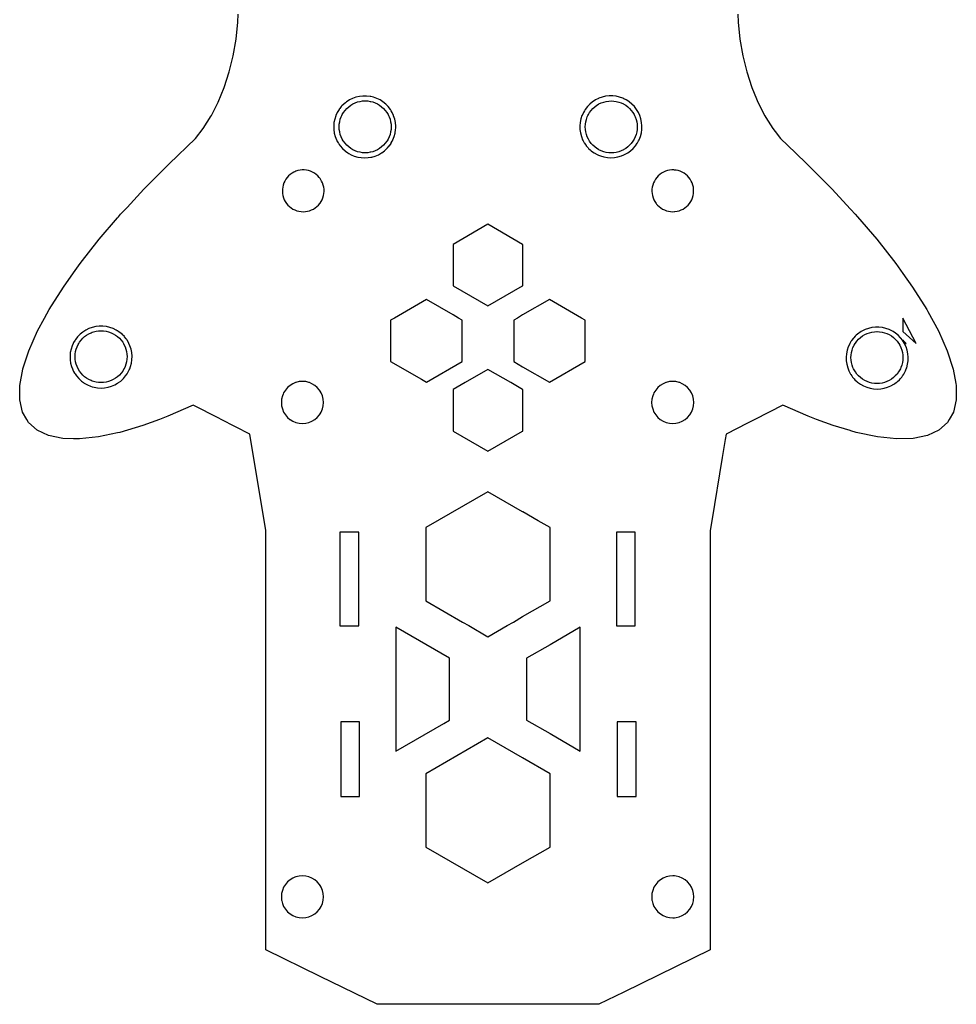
# Model space of a CAD drawing. Extents: x 0.04 to 3.02, y 0.04 to 6.31.
# Drawn here: x 0.039 to 3.022, y 0.04 to 3.174 of the extents above; entities that cross this region are included whole.
import ezdxf

# ---------------------------------------------------------------- set-up
doc = ezdxf.new("R2010")
doc.units = 0
doc.layers.get('0').update_dxf_attribs({"linetype": 'CONTINUOUS'})

msp = doc.modelspace()

# ---------------------------------------------------------------- linework, layer by layer
at = {"color": 1, "const_width": 0.000149}
for points in [[(2.32628, 3.19194), (2.32715, 3.1659), (2.33263, 3.11193), (2.34179, 3.05908), (2.35439, 3.00776), (2.37044, 2.9585), (2.38542, 2.92219), (2.38971, 2.91174), (2.41211, 2.86794), (2.41521, 2.86296), (2.43728, 2.82758), (2.4445, 2.81808), (2.46164, 2.79546), (2.50939, 2.75028), (2.50956, 2.75017), (2.54601, 2.71565), (2.62592, 2.63504), (2.68397, 2.57226), (2.68636, 2.56972), (2.70014, 2.55474), (2.70688, 2.54693), (2.76812, 2.47542), (2.82915, 2.39789), (2.85167, 2.36626), (2.8826, 2.32292), (2.928, 2.25114), (2.93093, 2.24571), (2.9649, 2.18332), (2.99289, 2.12011), (3.01183, 2.06207), (3.02029, 2.0159), (3.02143, 2.00982), (3.02165, 1.96382), (3.01243, 1.92458), (2.9994, 1.90186), (2.99393, 1.89236), (2.96631, 1.86757), (2.92979, 1.85042), (2.88482, 1.8411), (2.83171, 1.83963), (2.771, 1.84603), (2.70335, 1.86035), (2.68636, 1.8654), (2.68397, 1.8661), (2.62935, 1.88232), (2.57667, 1.90186), (2.54975, 1.91183), (2.46881, 1.947), (2.38037, 1.90186), (2.35678, 1.88981), (2.28885, 1.85519), (2.28592, 1.83746), (2.27642, 1.78043), (2.24294, 1.57937), (2.23779, 1.54844), (2.23779, 0.213379), (1.96338, 0.07921), (1.88346, 0.040148), (1.17757, 0.040148), (0.995822, 0.129015), (0.823242, 0.213379), (0.823242, 1.54844), (0.77219, 1.85519), (0.680664, 1.90186), (0.673286, 1.9056), (0.592231, 1.947), (0.511285, 1.91183), (0.484429, 1.90186), (0.431694, 1.88232), (0.357693, 1.86035), (0.350803, 1.85889), (0.290039, 1.84603), (0.229329, 1.83963), (0.215821, 1.84), (0.210938, 1.84011), (0.176215, 1.8411), (0.131239, 1.85042), (0.094727, 1.86757), (0.067112, 1.89236), (0.061632, 1.90186), (0.048557, 1.92458), (0.039388, 1.96382), (0.039551, 2.00982), (0.049208, 2.06207), (0.049534, 2.06315), (0.068088, 2.12011), (0.096137, 2.18332), (0.11849, 2.22439), (0.13303, 2.25114), (0.17844, 2.32292), (0.210938, 2.36849), (0.215821, 2.37537), (0.231879, 2.39789), (0.292914, 2.47542), (0.350803, 2.54297), (0.354167, 2.54693), (0.36084, 2.55474), (0.381185, 2.57671), (0.435113, 2.63504), (0.514974, 2.71565), (0.599393, 2.79546), (0.623807, 2.82758), (0.648981, 2.86794), (0.64974, 2.86942), (0.671332, 2.91174), (0.690647, 2.9585), (0.706651, 3.00776), (0.719293, 3.05908), (0.728407, 3.11193), (0.733942, 3.1659), (0.73481, 3.19194)], [(2.85818, 2.14378), (2.86171, 2.14378), (2.85167, 2.15403)]]:
    msp.add_lwpolyline(points, dxfattribs=at)
at = {"color": 254}
msp.add_lwpolyline([(2.32628, 3.19194), (2.32715, 3.1659), (2.33263, 3.11193), (2.34179, 3.05908), (2.35439, 3.00776), (2.37044, 2.9585), (2.38542, 2.92219), (2.38971, 2.91174), (2.41211, 2.86794), (2.41521, 2.86296), (2.43728, 2.82758), (2.4445, 2.81808), (2.46164, 2.79546), (2.50939, 2.75028), (2.50956, 2.75017), (2.54601, 2.71565), (2.62592, 2.63504), (2.68397, 2.57226), (2.68636, 2.56972), (2.70014, 2.55474), (2.70688, 2.54693), (2.76812, 2.47542), (2.82915, 2.39789), (2.85167, 2.36626), (2.8826, 2.32292), (2.928, 2.25114), (2.93093, 2.24571), (2.9649, 2.18332), (2.99289, 2.12011), (3.01183, 2.06207), (3.02029, 2.0159), (3.02143, 2.00982), (3.02165, 1.96382), (3.01243, 1.92458), (2.9994, 1.90186), (2.99393, 1.89236), (2.96631, 1.86757), (2.92979, 1.85042), (2.88482, 1.8411), (2.83171, 1.83963), (2.771, 1.84603), (2.70335, 1.86035), (2.68636, 1.8654), (2.68397, 1.8661), (2.62935, 1.88232), (2.57667, 1.90186), (2.54975, 1.91183), (2.46881, 1.947), (2.38037, 1.90186), (2.35678, 1.88981), (2.28885, 1.85519), (2.28592, 1.83746), (2.27642, 1.78043), (2.24294, 1.57937), (2.23779, 1.54844), (2.23779, 0.213379), (1.96338, 0.07921), (1.88346, 0.040148), (1.17757, 0.040148), (0.995822, 0.129015), (0.823242, 0.213379), (0.823242, 1.54844), (0.77219, 1.85519), (0.680664, 1.90186), (0.673286, 1.9056), (0.592231, 1.947), (0.511285, 1.91183), (0.484429, 1.90186), (0.431694, 1.88232), (0.357693, 1.86035), (0.350803, 1.85889), (0.290039, 1.84603), (0.229329, 1.83963), (0.215821, 1.84), (0.210938, 1.84011), (0.176215, 1.8411), (0.131239, 1.85042), (0.094727, 1.86757), (0.067112, 1.89236), (0.061632, 1.90186), (0.048557, 1.92458), (0.039388, 1.96382), (0.039551, 2.00982), (0.049208, 2.06207), (0.049534, 2.06315), (0.068088, 2.12011), (0.096137, 2.18332), (0.11849, 2.22439), (0.13303, 2.25114), (0.17844, 2.32292), (0.210938, 2.36849), (0.215821, 2.37537), (0.231879, 2.39789), (0.292914, 2.47542), (0.350803, 2.54297), (0.354167, 2.54693), (0.36084, 2.55474), (0.381185, 2.57671), (0.435113, 2.63504), (0.514974, 2.71565), (0.599393, 2.79546), (0.623807, 2.82758), (0.648981, 2.86794), (0.64974, 2.86942), (0.671332, 2.91174), (0.690647, 2.9585), (0.706651, 3.00776), (0.719293, 3.05908), (0.728407, 3.11193), (0.733942, 3.1659), (0.73481, 3.19194)], dxfattribs=at)
at = {"color": 1, "const_width": 0.000149}
for points in [[(1.05637, 2.88835), (1.05414, 2.8846), (1.05056, 2.87875), (1.04628, 2.86942), (1.04584, 2.86849), (1.04237, 2.85775), (1.04015, 2.84674), (1.03917, 2.83556), (1.0395, 2.82433), (1.04112, 2.81315), (1.044, 2.80231), (1.04807, 2.79183), (1.04932, 2.78944), (1.0497, 2.78879), (1.05333, 2.78185), (1.05414, 2.78071), (1.05669, 2.77696), (1.05968, 2.77257), (1.06711, 2.76406), (1.07541, 2.75646), (1.07644, 2.75569), (1.08393, 2.75028), (1.08453, 2.74983), (1.08697, 2.74849), (1.09435, 2.74436), (1.10476, 2.73996), (1.11561, 2.73676), (1.12674, 2.73486), (1.13797, 2.73421), (1.14925, 2.73486), (1.15706, 2.73622), (1.16037, 2.73676), (1.17122, 2.73996), (1.18164, 2.74436), (1.19141, 2.74983), (1.192, 2.75028), (1.20057, 2.75646), (1.20888, 2.76406), (1.21029, 2.76568), (1.21625, 2.77257), (1.21636, 2.77274), (1.22168, 2.78043), (1.22206, 2.78103), (1.22266, 2.78185), (1.22537, 2.78706), (1.22629, 2.78879), (1.22792, 2.79183), (1.23199, 2.80231), (1.23486, 2.81315), (1.23649, 2.82433), (1.23665, 2.8291), (1.23682, 2.83556), (1.23584, 2.84674), (1.23356, 2.85775), (1.23014, 2.86849), (1.22971, 2.86942), (1.22542, 2.87875), (1.22206, 2.88433), (1.21962, 2.88835), (1.21273, 2.89725), (1.20486, 2.90533), (1.19613, 2.91243), (1.19184, 2.91521), (1.19113, 2.91564), (1.18663, 2.91851), (1.17643, 2.9235), (1.16585, 2.92725), (1.15706, 2.92931), (1.15484, 2.92979), (1.14361, 2.9311), (1.13232, 2.9311), (1.12115, 2.92979), (1.11013, 2.92725), (1.0995, 2.9235), (1.08936, 2.91851), (1.08485, 2.91564), (1.0804, 2.91276), (1.07986, 2.91243), (1.07655, 2.90972), (1.07644, 2.90967), (1.07275, 2.90662), (1.07113, 2.90533), (1.06559, 2.89968), (1.06326, 2.89725), (1.05903, 2.89176), (1.05669, 2.88878), (1.05637, 2.88835)], [(1.16336, 2.91211), (1.17101, 2.90935), (1.17833, 2.90588), (1.18533, 2.90169), (1.19179, 2.89692), (1.19781, 2.89144), (1.20329, 2.88547), (1.20812, 2.8789), (1.21229, 2.87196), (1.21349, 2.86942), (1.21577, 2.86464), (1.21848, 2.85699), (1.22049, 2.84912), (1.22168, 2.8411), (1.22206, 2.83296), (1.22168, 2.82488), (1.22049, 2.81685), (1.21848, 2.80897), (1.21577, 2.80138), (1.21229, 2.794), (1.20915, 2.78879), (1.20812, 2.78706), (1.20329, 2.78054), (1.19781, 2.77453), (1.19179, 2.7691), (1.18533, 2.76421), (1.17833, 2.76004), (1.17101, 2.75663), (1.16336, 2.75385), (1.15706, 2.75228), (1.15549, 2.7519), (1.14746, 2.75071), (1.13938, 2.75028), (1.13124, 2.75071), (1.12321, 2.7519), (1.11534, 2.75385), (1.10769, 2.75663), (1.10037, 2.76004), (1.09343, 2.76421), (1.08691, 2.7691), (1.08089, 2.77453), (1.07547, 2.78054), (1.07064, 2.78706), (1.06961, 2.78879), (1.06646, 2.794), (1.06299, 2.80138), (1.06022, 2.80897), (1.05827, 2.81685), (1.05707, 2.82488), (1.05669, 2.83296), (1.05707, 2.8411), (1.05827, 2.84912), (1.06022, 2.85699), (1.06299, 2.86464), (1.06527, 2.86942), (1.06646, 2.87196), (1.07064, 2.8789), (1.07547, 2.88547), (1.08089, 2.89144), (1.08691, 2.89692), (1.09343, 2.90169), (1.10037, 2.90588), (1.10769, 2.90935), (1.11534, 2.91211), (1.12321, 2.91407), (1.13124, 2.91525), (1.13938, 2.91564), (1.14746, 2.91525), (1.15549, 2.91407), (1.15706, 2.91368), (1.16336, 2.91211)], [(1.9655, 2.74457), (1.97532, 2.75011), (1.97538, 2.75017), (1.97558, 2.75028), (1.98443, 2.75672), (1.99274, 2.76432), (2.00017, 2.77279), (2.00564, 2.78076), (2.00651, 2.78213), (2.0101, 2.78879), (2.01183, 2.79204), (2.0159, 2.80251), (2.01878, 2.81342), (2.02035, 2.82454), (2.02051, 2.8291), (2.02072, 2.83583), (2.01975, 2.847), (2.01747, 2.85801), (2.014, 2.86871), (2.01367, 2.86942), (2.00928, 2.87896), (2.00564, 2.88504), (2.00347, 2.88861), (1.99658, 2.89751), (1.98872, 2.90554), (1.97999, 2.91271), (1.97558, 2.91547), (1.97049, 2.91878), (1.96338, 2.92225), (1.96035, 2.92372), (1.94971, 2.92751), (1.93875, 2.93007), (1.92751, 2.93138), (1.91624, 2.93138), (1.905, 2.93007), (1.89399, 2.92751), (1.8834, 2.92372), (1.88276, 2.92339), (1.87326, 2.91878), (1.86817, 2.91547), (1.86376, 2.91271), (1.85504, 2.90554), (1.84717, 2.89751), (1.84028, 2.88861), (1.83772, 2.88439), (1.83447, 2.87896), (1.83008, 2.86942), (1.82975, 2.86871), (1.82628, 2.85801), (1.824, 2.847), (1.82303, 2.83583), (1.82324, 2.8291), (1.8234, 2.82454), (1.82497, 2.81342), (1.82785, 2.80251), (1.83192, 2.79204), (1.83365, 2.78879), (1.83718, 2.78213), (1.83772, 2.78136), (1.84028, 2.77761), (1.84315, 2.77344), (1.84358, 2.77279), (1.84928, 2.76628), (1.85097, 2.76432), (1.85613, 2.7596), (1.85926, 2.75672), (1.86376, 2.75347), (1.86817, 2.75028), (1.86837, 2.75017), (1.86843, 2.75011), (1.87825, 2.74457), (1.88276, 2.74268), (1.88867, 2.74018), (1.89947, 2.73703), (1.9106, 2.73508), (1.92188, 2.73449), (1.93317, 2.73508), (1.94422, 2.73703), (1.95508, 2.74018), (1.96338, 2.74371), (1.9655, 2.74457)], [(1.92296, 2.75017), (1.91971, 2.75028), (1.91482, 2.75054), (1.90679, 2.75174), (1.89893, 2.75369), (1.89128, 2.75646), (1.88396, 2.75988), (1.88276, 2.76064), (1.87701, 2.76406), (1.8705, 2.76887), (1.86447, 2.77436), (1.85906, 2.78039), (1.85422, 2.78689), (1.85004, 2.79383), (1.84657, 2.80117), (1.84381, 2.80881), (1.84185, 2.81668), (1.84065, 2.82471), (1.84028, 2.83279), (1.84065, 2.84093), (1.84185, 2.84896), (1.84381, 2.85678), (1.84657, 2.86442), (1.8489, 2.86942), (1.85004, 2.87181), (1.85422, 2.87875), (1.85906, 2.88525), (1.86447, 2.89128), (1.8705, 2.89671), (1.87701, 2.90153), (1.88276, 2.905), (1.88396, 2.90571), (1.89128, 2.90918), (1.89893, 2.91189), (1.90679, 2.9139), (1.91482, 2.9151), (1.92296, 2.91547), (1.93104, 2.9151), (1.93907, 2.9139), (1.947, 2.91189), (1.95458, 2.90918), (1.96192, 2.90571), (1.96338, 2.90483), (1.96892, 2.90153), (1.97538, 2.89671), (1.98139, 2.89128), (1.98687, 2.88525), (1.99169, 2.87875), (1.99588, 2.87181), (1.99696, 2.86942), (1.99935, 2.86442), (2.00206, 2.85678), (2.00407, 2.84896), (2.00526, 2.84093), (2.00564, 2.83279), (2.00526, 2.82471), (2.00407, 2.81668), (2.00206, 2.80881), (1.99935, 2.80117), (1.99588, 2.79383), (1.99169, 2.78689), (1.98687, 2.78039), (1.98139, 2.77436), (1.97538, 2.76887), (1.96892, 2.76406), (1.96338, 2.76079), (1.96192, 2.75988), (1.95458, 2.75646), (1.947, 2.75369), (1.93907, 2.75174), (1.93104, 2.75054), (1.92622, 2.75028), (1.92296, 2.75017)], [(1.00841, 2.63433), (1.00754, 2.64111), (1.00597, 2.64779), (1.00369, 2.65424), (1.00081, 2.66043), (0.997288, 2.66635), (0.995822, 2.66824), (0.993164, 2.67176), (0.988499, 2.67681), (0.983399, 2.68132), (0.97781, 2.68528), (0.971843, 2.68864), (0.965603, 2.6914), (0.959039, 2.69347), (0.952365, 2.69488), (0.945529, 2.69558), (0.938693, 2.69558), (0.931913, 2.69488), (0.925185, 2.69347), (0.918674, 2.6914), (0.915201, 2.68989), (0.912381, 2.68864), (0.906467, 2.68528), (0.900879, 2.68132), (0.895725, 2.67681), (0.891114, 2.67176), (0.88699, 2.66635), (0.883464, 2.66043), (0.880533, 2.65424), (0.87831, 2.64779), (0.876736, 2.64111), (0.875868, 2.63433), (0.875651, 2.62756), (0.875651, 2.6275), (0.876193, 2.62067), (0.877442, 2.61393), (0.87934, 2.60732), (0.881944, 2.60101), (0.885146, 2.595), (0.888997, 2.58931), (0.893337, 2.58404), (0.898221, 2.57926), (0.903646, 2.57503), (0.909397, 2.57135), (0.915201, 2.56847), (0.915528, 2.56831), (0.921929, 2.56586), (0.928549, 2.56413), (0.935275, 2.5631), (0.942111, 2.56272), (0.949001, 2.5631), (0.955729, 2.56413), (0.962349, 2.56586), (0.96875, 2.56831), (0.974881, 2.57135), (0.980632, 2.57503), (0.986003, 2.57926), (0.990886, 2.58404), (0.995281, 2.58931), (0.995822, 2.59011), (0.999132, 2.595), (1.00233, 2.60101), (1.00494, 2.60732), (1.00684, 2.61393), (1.00803, 2.62067), (1.00857, 2.6275), (1.00841, 2.63433)], [(2.18278, 2.64779), (2.1805, 2.65424), (2.17757, 2.66043), (2.1741, 2.66635), (2.16997, 2.67176), (2.16531, 2.67681), (2.16021, 2.68132), (2.15462, 2.68528), (2.14865, 2.68864), (2.14236, 2.6914), (2.13585, 2.69347), (2.12918, 2.69488), (2.12463, 2.69532), (2.12235, 2.69558), (2.1155, 2.69558), (2.10872, 2.69488), (2.102, 2.69347), (2.09549, 2.6914), (2.08919, 2.68864), (2.08328, 2.68528), (2.07769, 2.68132), (2.07254, 2.67681), (2.06787, 2.67176), (2.06381, 2.66635), (2.06028, 2.66043), (2.05735, 2.65424), (2.05512, 2.64779), (2.05354, 2.64111), (2.05263, 2.63433), (2.05246, 2.62756), (2.05246, 2.6275), (2.053, 2.62067), (2.05425, 2.61393), (2.05615, 2.60732), (2.05875, 2.60101), (2.0619, 2.595), (2.06575, 2.58931), (2.06749, 2.58724), (2.07015, 2.58404), (2.07503, 2.57926), (2.08046, 2.57503), (2.08615, 2.57135), (2.09233, 2.56831), (2.09868, 2.56586), (2.10531, 2.56413), (2.11208, 2.5631), (2.11893, 2.56272), (2.12463, 2.56304), (2.12576, 2.5631), (2.13254, 2.56413), (2.13917, 2.56586), (2.14556, 2.56831), (2.15164, 2.57135), (2.15744, 2.57503), (2.16282, 2.57926), (2.16769, 2.58404), (2.1721, 2.58931), (2.17589, 2.595), (2.17914, 2.60101), (2.18175, 2.60732), (2.18365, 2.61393), (2.18485, 2.62067), (2.18539, 2.6275), (2.18539, 2.62756), (2.18522, 2.63433), (2.18435, 2.64111), (2.18278, 2.64779)], [(1.64144, 2.45861), (1.64085, 2.45893), (1.53049, 2.52268), (1.41954, 2.45861), (1.41954, 2.32693), (1.53049, 2.26286), (1.64085, 2.32661), (1.64144, 2.32693), (1.64144, 2.45861)], [(1.44879, 2.21756), (1.43696, 2.22439), (1.41954, 2.23443), (1.33469, 2.28342), (1.23237, 2.22439), (1.22059, 2.21756), (1.22059, 2.08589), (1.31836, 2.02946), (1.33469, 2.02001), (1.44879, 2.08589), (1.44879, 2.21756)], [(1.84044, 2.21756), (1.84028, 2.21767), (1.82861, 2.22439), (1.72635, 2.28342), (1.64085, 2.2341), (1.62403, 2.22439), (1.61225, 2.21756), (1.61225, 2.08589), (1.64085, 2.06933), (1.72635, 2.02001), (1.84028, 2.08578), (1.84044, 2.08589), (1.84044, 2.21756)], [(0.206326, 2.1359), (0.2028, 2.12522), (0.200575, 2.11421), (0.199653, 2.10346), (0.199599, 2.10303), (0.199924, 2.09174), (0.201551, 2.08062), (0.204428, 2.06972), (0.206976, 2.06315), (0.208496, 2.05925), (0.210938, 2.05469), (0.213758, 2.04932), (0.215821, 2.04633), (0.220107, 2.04004), (0.227539, 2.03153), (0.23584, 2.02393), (0.242947, 2.01878), (0.244954, 2.01731), (0.254829, 2.01178), (0.265192, 2.00738), (0.270182, 2.00592), (0.276042, 2.00424), (0.287164, 2.00228), (0.298449, 2.00168), (0.309679, 2.00228), (0.320801, 2.00424), (0.331651, 2.00738), (0.342068, 2.01178), (0.350803, 2.01671), (0.351833, 2.01731), (0.353842, 2.01878), (0.361003, 2.02393), (0.369358, 2.03153), (0.376682, 2.04004), (0.381185, 2.04656), (0.383083, 2.04932), (0.388346, 2.05925), (0.389865, 2.06315), (0.392415, 2.06972), (0.39529, 2.08062), (0.396918, 2.09174), (0.397244, 2.10303), (0.39719, 2.10346), (0.396268, 2.11421), (0.393989, 2.12522), (0.390571, 2.1359), (0.38699, 2.14378), (0.385851, 2.14615), (0.381185, 2.15392), (0.380046, 2.15582), (0.378418, 2.15788), (0.373156, 2.16471), (0.372613, 2.16525), (0.365994, 2.17204), (0.365289, 2.17279), (0.358615, 2.17822), (0.356554, 2.1799), (0.351074, 2.18338), (0.350803, 2.1836), (0.349989, 2.18408), (0.349935, 2.18414), (0.34706, 2.18599), (0.336914, 2.19092), (0.326281, 2.19472), (0.315267, 2.19726), (0.304036, 2.19857), (0.292806, 2.19857), (0.281575, 2.19726), (0.270562, 2.19472), (0.270182, 2.19456), (0.259928, 2.19092), (0.249783, 2.18599), (0.246907, 2.18414), (0.240289, 2.1799), (0.231554, 2.17279), (0.223687, 2.16471), (0.221137, 2.1614), (0.216797, 2.15582), (0.215821, 2.15419), (0.210992, 2.14615), (0.210938, 2.14606), (0.209907, 2.14378), (0.206326, 2.1359)], [(2.68235, 2.14279), (2.67768, 2.1326), (2.67415, 2.12185), (2.67193, 2.11083), (2.67101, 2.09967), (2.67128, 2.08838), (2.6729, 2.07726), (2.67578, 2.0664), (2.67708, 2.06315), (2.6799, 2.05593), (2.68397, 2.04812), (2.68511, 2.04596), (2.68636, 2.04417), (2.68907, 2.04021), (2.69151, 2.03668), (2.69656, 2.03088), (2.69889, 2.02815), (2.70475, 2.02279), (2.70719, 2.02056), (2.7136, 2.0159), (2.71636, 2.01394), (2.72618, 2.0084), (2.7366, 2.00401), (2.7474, 2.00088), (2.75851, 1.99897), (2.76969, 1.99832), (2.76981, 1.99832), (2.78108, 1.99897), (2.79221, 2.00088), (2.803, 2.00401), (2.81342, 2.0084), (2.82324, 2.01394), (2.82596, 2.0159), (2.83003, 2.01887), (2.83236, 2.02056), (2.83485, 2.02279), (2.84071, 2.02815), (2.84424, 2.03228), (2.8481, 2.03668), (2.85032, 2.03993), (2.85047, 2.04021), (2.85167, 2.04194), (2.85444, 2.04596), (2.85969, 2.05593), (2.86253, 2.06315), (2.86382, 2.0664), (2.86669, 2.07726), (2.86833, 2.08838), (2.8686, 2.09967), (2.86762, 2.11083), (2.8654, 2.12185), (2.86193, 2.1326), (2.85726, 2.14279), (2.85667, 2.14378), (2.85167, 2.15201), (2.8514, 2.15246), (2.84451, 2.16135), (2.83664, 2.16943), (2.8279, 2.17654), (2.82053, 2.18126), (2.81842, 2.18261), (2.80826, 2.18756), (2.79764, 2.19135), (2.78668, 2.1939), (2.77544, 2.19521), (2.76417, 2.19521), (2.75293, 2.1939), (2.74192, 2.19135), (2.73128, 2.18756), (2.72119, 2.18261), (2.71907, 2.18126), (2.715, 2.17865), (2.71169, 2.17654), (2.70692, 2.17269), (2.70296, 2.16943), (2.70003, 2.16644), (2.6951, 2.16135), (2.69358, 2.1594), (2.69353, 2.15935), (2.68907, 2.1536), (2.68821, 2.15246), (2.68756, 2.15142), (2.68636, 2.14942), (2.68397, 2.14551), (2.68294, 2.14378), (2.68235, 2.14279)], [(2.85167, 2.18126), (2.89404, 2.14378), (2.85167, 2.22439), (2.85167, 2.18126)], [(0.371419, 2.1404), (0.374892, 2.13308), (0.377658, 2.12543), (0.379611, 2.11757), (0.380806, 2.10954), (0.381185, 2.10146), (0.380806, 2.09332), (0.379611, 2.08535), (0.377658, 2.07747), (0.374892, 2.06982), (0.371744, 2.06315), (0.371419, 2.06244), (0.367242, 2.05556), (0.362414, 2.04899), (0.356988, 2.04297), (0.350965, 2.03754), (0.350803, 2.03743), (0.344456, 2.03271), (0.337457, 2.02854), (0.330132, 2.02507), (0.322538, 2.02235), (0.314671, 2.02035), (0.30664, 2.01915), (0.298503, 2.01878), (0.290419, 2.01915), (0.282335, 2.02035), (0.274522, 2.02235), (0.270182, 2.02387), (0.266872, 2.02507), (0.259549, 2.02854), (0.25255, 2.03271), (0.246039, 2.03754), (0.240018, 2.04297), (0.234592, 2.04899), (0.229764, 2.05556), (0.225586, 2.06244), (0.225261, 2.06315), (0.222114, 2.06982), (0.219401, 2.07747), (0.217393, 2.08535), (0.2162, 2.09332), (0.215821, 2.10146), (0.2162, 2.10954), (0.217393, 2.11757), (0.219401, 2.12543), (0.222114, 2.13308), (0.225586, 2.1404), (0.227593, 2.14378), (0.229764, 2.1474), (0.234592, 2.15386), (0.240018, 2.15989), (0.246039, 2.16536), (0.25255, 2.17019), (0.259549, 2.17437), (0.266872, 2.17779), (0.270182, 2.17899), (0.274522, 2.18056), (0.282335, 2.18257), (0.290419, 2.18371), (0.298503, 2.18414), (0.30664, 2.18371), (0.314671, 2.18257), (0.322538, 2.18056), (0.330132, 2.17779), (0.337457, 2.17437), (0.344456, 2.17019), (0.350803, 2.16547), (0.350965, 2.16536), (0.356988, 2.15989), (0.362414, 2.15386), (0.367242, 2.1474), (0.369413, 2.14378), (0.371419, 2.1404)], [(2.78515, 2.17969), (2.79303, 2.17768), (2.80067, 2.17497), (2.808, 2.1715), (2.81494, 2.16732), (2.82146, 2.16249), (2.82747, 2.15707), (2.8329, 2.15104), (2.83778, 2.14453), (2.83822, 2.14378), (2.8419, 2.13758), (2.84538, 2.13021), (2.84814, 2.12256), (2.8501, 2.11475), (2.85129, 2.10672), (2.85167, 2.09858), (2.85129, 2.0905), (2.8501, 2.08247), (2.84814, 2.0746), (2.84538, 2.06694), (2.84358, 2.06315), (2.8419, 2.05963), (2.83778, 2.05268), (2.8329, 2.04617), (2.82747, 2.04015), (2.82146, 2.03467), (2.81494, 2.02983), (2.808, 2.02567), (2.80067, 2.02225), (2.79303, 2.01947), (2.78515, 2.01753), (2.77713, 2.01633), (2.76969, 2.01594), (2.76904, 2.0159), (2.7609, 2.01633), (2.75288, 2.01753), (2.74501, 2.01947), (2.73736, 2.02225), (2.73004, 2.02567), (2.7231, 2.02983), (2.71658, 2.03467), (2.71056, 2.04015), (2.70514, 2.04617), (2.70025, 2.05268), (2.69613, 2.05963), (2.69444, 2.06315), (2.69265, 2.06694), (2.68989, 2.0746), (2.68793, 2.08247), (2.68674, 2.0905), (2.68636, 2.09858), (2.68674, 2.10672), (2.68793, 2.11475), (2.68989, 2.12256), (2.69265, 2.13021), (2.69613, 2.13758), (2.69982, 2.14378), (2.70025, 2.14453), (2.70514, 2.15104), (2.71056, 2.15707), (2.71658, 2.16249), (2.7231, 2.16732), (2.73004, 2.1715), (2.73736, 2.17497), (2.74501, 2.17768), (2.75288, 2.17969), (2.7609, 2.18087), (2.76904, 2.18126), (2.76969, 2.18126), (2.77713, 2.18087), (2.78515, 2.17969)], [(1.64144, 1.99642), (1.64085, 1.99669), (1.60271, 2.01878), (1.53049, 2.06044), (1.45828, 2.01878), (1.41954, 1.99642), (1.41954, 1.86469), (1.53049, 1.80067), (1.64085, 1.86436), (1.64144, 1.86469), (1.64144, 1.99642)], [(1.00581, 1.96619), (1.00336, 1.97646), (0.999295, 1.98617), (0.995822, 1.99186), (0.993815, 1.99511), (0.986979, 2.00315), (0.97895, 2.00993), (0.969997, 2.01546), (0.962022, 2.01878), (0.96034, 2.01947), (0.950088, 2.02197), (0.939561, 2.02279), (0.92909, 2.02197), (0.918838, 2.01947), (0.917156, 2.01878), (0.909179, 2.01546), (0.900174, 2.00993), (0.892199, 2.00315), (0.885363, 1.99511), (0.879883, 1.98617), (0.878364, 1.98247), (0.875814, 1.97646), (0.873372, 1.96619), (0.872558, 1.95574), (0.873372, 1.94526), (0.875814, 1.935), (0.879883, 1.92529), (0.885363, 1.91635), (0.892199, 1.90831), (0.899794, 1.90186), (0.900174, 1.90153), (0.909179, 1.896), (0.918838, 1.89199), (0.92909, 1.88954), (0.939561, 1.88872), (0.950088, 1.88954), (0.96034, 1.89199), (0.969997, 1.896), (0.97895, 1.90153), (0.979383, 1.90186), (0.986979, 1.90831), (0.993815, 1.91635), (0.995822, 1.9196), (0.999295, 1.92529), (1.00336, 1.935), (1.00581, 1.94526), (1.00662, 1.95574), (1.00581, 1.96619)], [(2.1824, 1.97646), (2.17839, 1.98617), (2.17285, 1.99511), (2.16607, 2.00315), (2.1581, 2.00993), (2.14908, 2.01546), (2.14106, 2.01878), (2.13938, 2.01947), (2.12912, 2.02197), (2.12463, 2.02229), (2.11865, 2.02279), (2.10818, 2.02197), (2.09793, 2.01947), (2.09625, 2.01878), (2.08822, 2.01546), (2.07926, 2.00993), (2.07124, 2.00315), (2.06446, 1.99511), (2.05892, 1.98617), (2.0574, 1.98247), (2.0549, 1.97646), (2.05246, 1.96619), (2.0516, 1.95574), (2.05246, 1.94526), (2.0549, 1.935), (2.05892, 1.92529), (2.06446, 1.91635), (2.07124, 1.90831), (2.07883, 1.90186), (2.07926, 1.90153), (2.08822, 1.896), (2.09793, 1.89199), (2.10818, 1.88954), (2.11865, 1.88872), (2.12912, 1.88954), (2.13938, 1.89199), (2.14908, 1.896), (2.1581, 1.90153), (2.15847, 1.90186), (2.16607, 1.90831), (2.17285, 1.91635), (2.17839, 1.92529), (2.1824, 1.935), (2.1849, 1.94526), (2.18565, 1.95574), (2.1849, 1.96619), (2.1824, 1.97646)], [(1.33301, 1.5421), (1.33301, 1.32422), (1.44982, 1.25684), (1.46924, 1.24561), (1.53049, 1.21023), (1.59174, 1.24561), (1.61122, 1.25684), (1.64085, 1.27393), (1.72797, 1.32422), (1.72797, 1.55746), (1.69011, 1.57937), (1.64144, 1.60742), (1.64085, 1.60775), (1.53049, 1.6715), (1.33301, 1.55746), (1.33301, 1.5421)], [(1.11903, 1.44775), (1.11903, 1.54269), (1.05897, 1.54269), (1.05897, 1.24495), (1.11903, 1.24495), (1.11903, 1.44775)], [(1.93935, 1.44624), (1.93935, 1.24495), (1.9994, 1.24495), (1.9994, 1.54269), (1.93935, 1.54269), (1.93935, 1.44624)], [(1.2366, 1.23991), (1.2366, 0.846571), (1.23703, 0.8463), (1.38949, 0.934299), (1.40756, 0.944715), (1.40756, 1.14166), (1.23703, 1.24013), (1.2366, 1.23991)], [(1.824, 1.24013), (1.72797, 1.18473), (1.65349, 1.14166), (1.65349, 0.944715), (1.72797, 0.901747), (1.824, 0.8463), (1.82443, 0.846571), (1.82443, 1.23991), (1.824, 1.24013)], [(1.06266, 0.938693), (1.06179, 0.938693), (1.06179, 0.701389), (1.12185, 0.701389), (1.12185, 0.938693), (1.06266, 0.938693)], [(1.99881, 0.701389), (2.00222, 0.701389), (2.00222, 0.938693), (1.94222, 0.938693), (1.94222, 0.701389), (1.99881, 0.701389)], [(1.72797, 0.773981), (1.64085, 0.824274), (1.53049, 0.888021), (1.33301, 0.773981), (1.33301, 0.540744), (1.53049, 0.426812), (1.64085, 0.490506), (1.72797, 0.540744), (1.72797, 0.773981)], [(0.999132, 0.412543), (0.995822, 0.417914), (0.993653, 0.421496), (0.986817, 0.429471), (0.978842, 0.436253), (0.969889, 0.441732), (0.960178, 0.445801), (0.949978, 0.448242), (0.939507, 0.449056), (0.929036, 0.448242), (0.918838, 0.445801), (0.915201, 0.444282), (0.909071, 0.441732), (0.900174, 0.436253), (0.892144, 0.429471), (0.885363, 0.421496), (0.879829, 0.412543), (0.875814, 0.402832), (0.873372, 0.392632), (0.872558, 0.382161), (0.873372, 0.37169), (0.873807, 0.3699), (0.875814, 0.361436), (0.879829, 0.351725), (0.885363, 0.342774), (0.892144, 0.334799), (0.900174, 0.327963), (0.909071, 0.322483), (0.918838, 0.318468), (0.929036, 0.316026), (0.939507, 0.315212), (0.949978, 0.316026), (0.960178, 0.318468), (0.969889, 0.322483), (0.978842, 0.327963), (0.986817, 0.334799), (0.993653, 0.342774), (0.995822, 0.3463), (0.999132, 0.351725), (1.00315, 0.361436), (1.00564, 0.37169), (1.0064, 0.382161), (1.00564, 0.392632), (1.00315, 0.402832), (0.999132, 0.412543)], [(2.1849, 0.392632), (2.1824, 0.402832), (2.17839, 0.412543), (2.1729, 0.421496), (2.16607, 0.429471), (2.1581, 0.436253), (2.14914, 0.441732), (2.13943, 0.445801), (2.12924, 0.448242), (2.12463, 0.448622), (2.11876, 0.449056), (2.10829, 0.448242), (2.0981, 0.445801), (2.08832, 0.441732), (2.07943, 0.436253), (2.0714, 0.429471), (2.06461, 0.421496), (2.05908, 0.412543), (2.05507, 0.402832), (2.05263, 0.392632), (2.05181, 0.382161), (2.05263, 0.37169), (2.05306, 0.3699), (2.05507, 0.361436), (2.05908, 0.351725), (2.06461, 0.342774), (2.0714, 0.334799), (2.07943, 0.327963), (2.08832, 0.322483), (2.0981, 0.318468), (2.10829, 0.316026), (2.11876, 0.315212), (2.12463, 0.315701), (2.12924, 0.316026), (2.13943, 0.318468), (2.14914, 0.322483), (2.1581, 0.327963), (2.16607, 0.334799), (2.1729, 0.342774), (2.17839, 0.351725), (2.1824, 0.361436), (2.18446, 0.3699), (2.1849, 0.37169), (2.18565, 0.382161), (2.1849, 0.392632)]]:
    msp.add_lwpolyline(points, close=True, dxfattribs=at)
at = {"color": 254}
for points in [[(1.05637, 2.88835), (1.05414, 2.8846), (1.05056, 2.87875), (1.04628, 2.86942), (1.04584, 2.86849), (1.04237, 2.85775), (1.04015, 2.84674), (1.03917, 2.83556), (1.0395, 2.82433), (1.04112, 2.81315), (1.044, 2.80231), (1.04807, 2.79183), (1.04932, 2.78944), (1.0497, 2.78879), (1.05333, 2.78185), (1.05414, 2.78071), (1.05669, 2.77696), (1.05968, 2.77257), (1.06711, 2.76406), (1.07541, 2.75646), (1.07644, 2.75569), (1.08393, 2.75028), (1.08453, 2.74983), (1.08697, 2.74849), (1.09435, 2.74436), (1.10476, 2.73996), (1.11561, 2.73676), (1.12674, 2.73486), (1.13797, 2.73421), (1.14925, 2.73486), (1.15706, 2.73622), (1.16037, 2.73676), (1.17122, 2.73996), (1.18164, 2.74436), (1.19141, 2.74983), (1.192, 2.75028), (1.20057, 2.75646), (1.20888, 2.76406), (1.21029, 2.76568), (1.21625, 2.77257), (1.21636, 2.77274), (1.22168, 2.78043), (1.22206, 2.78103), (1.22266, 2.78185), (1.22537, 2.78706), (1.22629, 2.78879), (1.22792, 2.79183), (1.23199, 2.80231), (1.23486, 2.81315), (1.23649, 2.82433), (1.23665, 2.8291), (1.23682, 2.83556), (1.23584, 2.84674), (1.23356, 2.85775), (1.23014, 2.86849), (1.22971, 2.86942), (1.22542, 2.87875), (1.22206, 2.88433), (1.21962, 2.88835), (1.21273, 2.89725), (1.20486, 2.90533), (1.19613, 2.91243), (1.19184, 2.91521), (1.19113, 2.91564), (1.18663, 2.91851), (1.17643, 2.9235), (1.16585, 2.92725), (1.15706, 2.92931), (1.15484, 2.92979), (1.14361, 2.9311), (1.13232, 2.9311), (1.12115, 2.92979), (1.11013, 2.92725), (1.0995, 2.9235), (1.08936, 2.91851), (1.08485, 2.91564), (1.0804, 2.91276), (1.07986, 2.91243), (1.07655, 2.90972), (1.07644, 2.90967), (1.07275, 2.90662), (1.07113, 2.90533), (1.06559, 2.89968), (1.06326, 2.89725), (1.05903, 2.89176), (1.05669, 2.88878), (1.05637, 2.88835)], [(1.16336, 2.91211), (1.17101, 2.90935), (1.17833, 2.90588), (1.18533, 2.90169), (1.19179, 2.89692), (1.19781, 2.89144), (1.20329, 2.88547), (1.20812, 2.8789), (1.21229, 2.87196), (1.21349, 2.86942), (1.21577, 2.86464), (1.21848, 2.85699), (1.22049, 2.84912), (1.22168, 2.8411), (1.22206, 2.83296), (1.22168, 2.82488), (1.22049, 2.81685), (1.21848, 2.80897), (1.21577, 2.80138), (1.21229, 2.794), (1.20915, 2.78879), (1.20812, 2.78706), (1.20329, 2.78054), (1.19781, 2.77453), (1.19179, 2.7691), (1.18533, 2.76421), (1.17833, 2.76004), (1.17101, 2.75663), (1.16336, 2.75385), (1.15706, 2.75228), (1.15549, 2.7519), (1.14746, 2.75071), (1.13938, 2.75028), (1.13124, 2.75071), (1.12321, 2.7519), (1.11534, 2.75385), (1.10769, 2.75663), (1.10037, 2.76004), (1.09343, 2.76421), (1.08691, 2.7691), (1.08089, 2.77453), (1.07547, 2.78054), (1.07064, 2.78706), (1.06961, 2.78879), (1.06646, 2.794), (1.06299, 2.80138), (1.06022, 2.80897), (1.05827, 2.81685), (1.05707, 2.82488), (1.05669, 2.83296), (1.05707, 2.8411), (1.05827, 2.84912), (1.06022, 2.85699), (1.06299, 2.86464), (1.06527, 2.86942), (1.06646, 2.87196), (1.07064, 2.8789), (1.07547, 2.88547), (1.08089, 2.89144), (1.08691, 2.89692), (1.09343, 2.90169), (1.10037, 2.90588), (1.10769, 2.90935), (1.11534, 2.91211), (1.12321, 2.91407), (1.13124, 2.91525), (1.13938, 2.91564), (1.14746, 2.91525), (1.15549, 2.91407), (1.15706, 2.91368), (1.16336, 2.91211)], [(1.9655, 2.74457), (1.97532, 2.75011), (1.97538, 2.75017), (1.97558, 2.75028), (1.98443, 2.75672), (1.99274, 2.76432), (2.00017, 2.77279), (2.00564, 2.78076), (2.00651, 2.78213), (2.0101, 2.78879), (2.01183, 2.79204), (2.0159, 2.80251), (2.01878, 2.81342), (2.02035, 2.82454), (2.02051, 2.8291), (2.02072, 2.83583), (2.01975, 2.847), (2.01747, 2.85801), (2.014, 2.86871), (2.01367, 2.86942), (2.00928, 2.87896), (2.00564, 2.88504), (2.00347, 2.88861), (1.99658, 2.89751), (1.98872, 2.90554), (1.97999, 2.91271), (1.97558, 2.91547), (1.97049, 2.91878), (1.96338, 2.92225), (1.96035, 2.92372), (1.94971, 2.92751), (1.93875, 2.93007), (1.92751, 2.93138), (1.91624, 2.93138), (1.905, 2.93007), (1.89399, 2.92751), (1.8834, 2.92372), (1.88276, 2.92339), (1.87326, 2.91878), (1.86817, 2.91547), (1.86376, 2.91271), (1.85504, 2.90554), (1.84717, 2.89751), (1.84028, 2.88861), (1.83772, 2.88439), (1.83447, 2.87896), (1.83008, 2.86942), (1.82975, 2.86871), (1.82628, 2.85801), (1.824, 2.847), (1.82303, 2.83583), (1.82324, 2.8291), (1.8234, 2.82454), (1.82497, 2.81342), (1.82785, 2.80251), (1.83192, 2.79204), (1.83365, 2.78879), (1.83718, 2.78213), (1.83772, 2.78136), (1.84028, 2.77761), (1.84315, 2.77344), (1.84358, 2.77279), (1.84928, 2.76628), (1.85097, 2.76432), (1.85613, 2.7596), (1.85926, 2.75672), (1.86376, 2.75347), (1.86817, 2.75028), (1.86837, 2.75017), (1.86843, 2.75011), (1.87825, 2.74457), (1.88276, 2.74268), (1.88867, 2.74018), (1.89947, 2.73703), (1.9106, 2.73508), (1.92188, 2.73449), (1.93317, 2.73508), (1.94422, 2.73703), (1.95508, 2.74018), (1.96338, 2.74371), (1.9655, 2.74457)], [(1.92296, 2.75017), (1.91971, 2.75028), (1.91482, 2.75054), (1.90679, 2.75174), (1.89893, 2.75369), (1.89128, 2.75646), (1.88396, 2.75988), (1.88276, 2.76064), (1.87701, 2.76406), (1.8705, 2.76887), (1.86447, 2.77436), (1.85906, 2.78039), (1.85422, 2.78689), (1.85004, 2.79383), (1.84657, 2.80117), (1.84381, 2.80881), (1.84185, 2.81668), (1.84065, 2.82471), (1.84028, 2.83279), (1.84065, 2.84093), (1.84185, 2.84896), (1.84381, 2.85678), (1.84657, 2.86442), (1.8489, 2.86942), (1.85004, 2.87181), (1.85422, 2.87875), (1.85906, 2.88525), (1.86447, 2.89128), (1.8705, 2.89671), (1.87701, 2.90153), (1.88276, 2.905), (1.88396, 2.90571), (1.89128, 2.90918), (1.89893, 2.91189), (1.90679, 2.9139), (1.91482, 2.9151), (1.92296, 2.91547), (1.93104, 2.9151), (1.93907, 2.9139), (1.947, 2.91189), (1.95458, 2.90918), (1.96192, 2.90571), (1.96338, 2.90483), (1.96892, 2.90153), (1.97538, 2.89671), (1.98139, 2.89128), (1.98687, 2.88525), (1.99169, 2.87875), (1.99588, 2.87181), (1.99696, 2.86942), (1.99935, 2.86442), (2.00206, 2.85678), (2.00407, 2.84896), (2.00526, 2.84093), (2.00564, 2.83279), (2.00526, 2.82471), (2.00407, 2.81668), (2.00206, 2.80881), (1.99935, 2.80117), (1.99588, 2.79383), (1.99169, 2.78689), (1.98687, 2.78039), (1.98139, 2.77436), (1.97538, 2.76887), (1.96892, 2.76406), (1.96338, 2.76079), (1.96192, 2.75988), (1.95458, 2.75646), (1.947, 2.75369), (1.93907, 2.75174), (1.93104, 2.75054), (1.92622, 2.75028), (1.92296, 2.75017)], [(1.00841, 2.63433), (1.00754, 2.64111), (1.00597, 2.64779), (1.00369, 2.65424), (1.00081, 2.66043), (0.997288, 2.66635), (0.995822, 2.66824), (0.993164, 2.67176), (0.988499, 2.67681), (0.983399, 2.68132), (0.97781, 2.68528), (0.971843, 2.68864), (0.965603, 2.6914), (0.959039, 2.69347), (0.952365, 2.69488), (0.945529, 2.69558), (0.938693, 2.69558), (0.931913, 2.69488), (0.925185, 2.69347), (0.918674, 2.6914), (0.915201, 2.68989), (0.912381, 2.68864), (0.906467, 2.68528), (0.900879, 2.68132), (0.895725, 2.67681), (0.891114, 2.67176), (0.88699, 2.66635), (0.883464, 2.66043), (0.880533, 2.65424), (0.87831, 2.64779), (0.876736, 2.64111), (0.875868, 2.63433), (0.875651, 2.62756), (0.875651, 2.6275), (0.876193, 2.62067), (0.877442, 2.61393), (0.87934, 2.60732), (0.881944, 2.60101), (0.885146, 2.595), (0.888997, 2.58931), (0.893337, 2.58404), (0.898221, 2.57926), (0.903646, 2.57503), (0.909397, 2.57135), (0.915201, 2.56847), (0.915528, 2.56831), (0.921929, 2.56586), (0.928549, 2.56413), (0.935275, 2.5631), (0.942111, 2.56272), (0.949001, 2.5631), (0.955729, 2.56413), (0.962349, 2.56586), (0.96875, 2.56831), (0.974881, 2.57135), (0.980632, 2.57503), (0.986003, 2.57926), (0.990886, 2.58404), (0.995281, 2.58931), (0.995822, 2.59011), (0.999132, 2.595), (1.00233, 2.60101), (1.00494, 2.60732), (1.00684, 2.61393), (1.00803, 2.62067), (1.00857, 2.6275), (1.00841, 2.63433)], [(2.18278, 2.64779), (2.1805, 2.65424), (2.17757, 2.66043), (2.1741, 2.66635), (2.16997, 2.67176), (2.16531, 2.67681), (2.16021, 2.68132), (2.15462, 2.68528), (2.14865, 2.68864), (2.14236, 2.6914), (2.13585, 2.69347), (2.12918, 2.69488), (2.12463, 2.69532), (2.12235, 2.69558), (2.1155, 2.69558), (2.10872, 2.69488), (2.102, 2.69347), (2.09549, 2.6914), (2.08919, 2.68864), (2.08328, 2.68528), (2.07769, 2.68132), (2.07254, 2.67681), (2.06787, 2.67176), (2.06381, 2.66635), (2.06028, 2.66043), (2.05735, 2.65424), (2.05512, 2.64779), (2.05354, 2.64111), (2.05263, 2.63433), (2.05246, 2.62756), (2.05246, 2.6275), (2.053, 2.62067), (2.05425, 2.61393), (2.05615, 2.60732), (2.05875, 2.60101), (2.0619, 2.595), (2.06575, 2.58931), (2.06749, 2.58724), (2.07015, 2.58404), (2.07503, 2.57926), (2.08046, 2.57503), (2.08615, 2.57135), (2.09233, 2.56831), (2.09868, 2.56586), (2.10531, 2.56413), (2.11208, 2.5631), (2.11893, 2.56272), (2.12463, 2.56304), (2.12576, 2.5631), (2.13254, 2.56413), (2.13917, 2.56586), (2.14556, 2.56831), (2.15164, 2.57135), (2.15744, 2.57503), (2.16282, 2.57926), (2.16769, 2.58404), (2.1721, 2.58931), (2.17589, 2.595), (2.17914, 2.60101), (2.18175, 2.60732), (2.18365, 2.61393), (2.18485, 2.62067), (2.18539, 2.6275), (2.18539, 2.62756), (2.18522, 2.63433), (2.18435, 2.64111), (2.18278, 2.64779)], [(1.64144, 2.45861), (1.64085, 2.45893), (1.53049, 2.52268), (1.41954, 2.45861), (1.41954, 2.32693), (1.53049, 2.26286), (1.64085, 2.32661), (1.64144, 2.32693), (1.64144, 2.45861)], [(1.44879, 2.21756), (1.43696, 2.22439), (1.41954, 2.23443), (1.33469, 2.28342), (1.23237, 2.22439), (1.22059, 2.21756), (1.22059, 2.08589), (1.31836, 2.02946), (1.33469, 2.02001), (1.44879, 2.08589), (1.44879, 2.21756)], [(1.84044, 2.21756), (1.84028, 2.21767), (1.82861, 2.22439), (1.72635, 2.28342), (1.64085, 2.2341), (1.62403, 2.22439), (1.61225, 2.21756), (1.61225, 2.08589), (1.64085, 2.06933), (1.72635, 2.02001), (1.84028, 2.08578), (1.84044, 2.08589), (1.84044, 2.21756)], [(0.206326, 2.1359), (0.2028, 2.12522), (0.200575, 2.11421), (0.199653, 2.10346), (0.199599, 2.10303), (0.199924, 2.09174), (0.201551, 2.08062), (0.204428, 2.06972), (0.206976, 2.06315), (0.208496, 2.05925), (0.210938, 2.05469), (0.213758, 2.04932), (0.215821, 2.04633), (0.220107, 2.04004), (0.227539, 2.03153), (0.23584, 2.02393), (0.242947, 2.01878), (0.244954, 2.01731), (0.254829, 2.01178), (0.265192, 2.00738), (0.270182, 2.00592), (0.276042, 2.00424), (0.287164, 2.00228), (0.298449, 2.00168), (0.309679, 2.00228), (0.320801, 2.00424), (0.331651, 2.00738), (0.342068, 2.01178), (0.350803, 2.01671), (0.351833, 2.01731), (0.353842, 2.01878), (0.361003, 2.02393), (0.369358, 2.03153), (0.376682, 2.04004), (0.381185, 2.04656), (0.383083, 2.04932), (0.388346, 2.05925), (0.389865, 2.06315), (0.392415, 2.06972), (0.39529, 2.08062), (0.396918, 2.09174), (0.397244, 2.10303), (0.39719, 2.10346), (0.396268, 2.11421), (0.393989, 2.12522), (0.390571, 2.1359), (0.38699, 2.14378), (0.385851, 2.14615), (0.381185, 2.15392), (0.380046, 2.15582), (0.378418, 2.15788), (0.373156, 2.16471), (0.372613, 2.16525), (0.365994, 2.17204), (0.365289, 2.17279), (0.358615, 2.17822), (0.356554, 2.1799), (0.351074, 2.18338), (0.350803, 2.1836), (0.349989, 2.18408), (0.349935, 2.18414), (0.34706, 2.18599), (0.336914, 2.19092), (0.326281, 2.19472), (0.315267, 2.19726), (0.304036, 2.19857), (0.292806, 2.19857), (0.281575, 2.19726), (0.270562, 2.19472), (0.270182, 2.19456), (0.259928, 2.19092), (0.249783, 2.18599), (0.246907, 2.18414), (0.240289, 2.1799), (0.231554, 2.17279), (0.223687, 2.16471), (0.221137, 2.1614), (0.216797, 2.15582), (0.215821, 2.15419), (0.210992, 2.14615), (0.210938, 2.14606), (0.209907, 2.14378), (0.206326, 2.1359)], [(2.68235, 2.14279), (2.67768, 2.1326), (2.67415, 2.12185), (2.67193, 2.11083), (2.67101, 2.09967), (2.67128, 2.08838), (2.6729, 2.07726), (2.67578, 2.0664), (2.67708, 2.06315), (2.6799, 2.05593), (2.68397, 2.04812), (2.68511, 2.04596), (2.68636, 2.04417), (2.68907, 2.04021), (2.69151, 2.03668), (2.69656, 2.03088), (2.69889, 2.02815), (2.70475, 2.02279), (2.70719, 2.02056), (2.7136, 2.0159), (2.71636, 2.01394), (2.72618, 2.0084), (2.7366, 2.00401), (2.7474, 2.00088), (2.75851, 1.99897), (2.76969, 1.99832), (2.76981, 1.99832), (2.78108, 1.99897), (2.79221, 2.00088), (2.803, 2.00401), (2.81342, 2.0084), (2.82324, 2.01394), (2.82596, 2.0159), (2.83003, 2.01887), (2.83236, 2.02056), (2.83485, 2.02279), (2.84071, 2.02815), (2.84424, 2.03228), (2.8481, 2.03668), (2.85032, 2.03993), (2.85047, 2.04021), (2.85167, 2.04194), (2.85444, 2.04596), (2.85969, 2.05593), (2.86253, 2.06315), (2.86382, 2.0664), (2.86669, 2.07726), (2.86833, 2.08838), (2.8686, 2.09967), (2.86762, 2.11083), (2.8654, 2.12185), (2.86193, 2.1326), (2.85726, 2.14279), (2.85667, 2.14378), (2.85167, 2.15201), (2.8514, 2.15246), (2.84451, 2.16135), (2.83664, 2.16943), (2.8279, 2.17654), (2.82053, 2.18126), (2.81842, 2.18261), (2.80826, 2.18756), (2.79764, 2.19135), (2.78668, 2.1939), (2.77544, 2.19521), (2.76417, 2.19521), (2.75293, 2.1939), (2.74192, 2.19135), (2.73128, 2.18756), (2.72119, 2.18261), (2.71907, 2.18126), (2.715, 2.17865), (2.71169, 2.17654), (2.70692, 2.17269), (2.70296, 2.16943), (2.70003, 2.16644), (2.6951, 2.16135), (2.69358, 2.1594), (2.69353, 2.15935), (2.68907, 2.1536), (2.68821, 2.15246), (2.68756, 2.15142), (2.68636, 2.14942), (2.68397, 2.14551), (2.68294, 2.14378), (2.68235, 2.14279)], [(2.85167, 2.18126), (2.89404, 2.14378), (2.85167, 2.22439), (2.85167, 2.18126)], [(0.371419, 2.1404), (0.374892, 2.13308), (0.377658, 2.12543), (0.379611, 2.11757), (0.380806, 2.10954), (0.381185, 2.10146), (0.380806, 2.09332), (0.379611, 2.08535), (0.377658, 2.07747), (0.374892, 2.06982), (0.371744, 2.06315), (0.371419, 2.06244), (0.367242, 2.05556), (0.362414, 2.04899), (0.356988, 2.04297), (0.350965, 2.03754), (0.350803, 2.03743), (0.344456, 2.03271), (0.337457, 2.02854), (0.330132, 2.02507), (0.322538, 2.02235), (0.314671, 2.02035), (0.30664, 2.01915), (0.298503, 2.01878), (0.290419, 2.01915), (0.282335, 2.02035), (0.274522, 2.02235), (0.270182, 2.02387), (0.266872, 2.02507), (0.259549, 2.02854), (0.25255, 2.03271), (0.246039, 2.03754), (0.240018, 2.04297), (0.234592, 2.04899), (0.229764, 2.05556), (0.225586, 2.06244), (0.225261, 2.06315), (0.222114, 2.06982), (0.219401, 2.07747), (0.217393, 2.08535), (0.2162, 2.09332), (0.215821, 2.10146), (0.2162, 2.10954), (0.217393, 2.11757), (0.219401, 2.12543), (0.222114, 2.13308), (0.225586, 2.1404), (0.227593, 2.14378), (0.229764, 2.1474), (0.234592, 2.15386), (0.240018, 2.15989), (0.246039, 2.16536), (0.25255, 2.17019), (0.259549, 2.17437), (0.266872, 2.17779), (0.270182, 2.17899), (0.274522, 2.18056), (0.282335, 2.18257), (0.290419, 2.18371), (0.298503, 2.18414), (0.30664, 2.18371), (0.314671, 2.18257), (0.322538, 2.18056), (0.330132, 2.17779), (0.337457, 2.17437), (0.344456, 2.17019), (0.350803, 2.16547), (0.350965, 2.16536), (0.356988, 2.15989), (0.362414, 2.15386), (0.367242, 2.1474), (0.369413, 2.14378), (0.371419, 2.1404)], [(2.78515, 2.17969), (2.79303, 2.17768), (2.80067, 2.17497), (2.808, 2.1715), (2.81494, 2.16732), (2.82146, 2.16249), (2.82747, 2.15707), (2.8329, 2.15104), (2.83778, 2.14453), (2.83822, 2.14378), (2.8419, 2.13758), (2.84538, 2.13021), (2.84814, 2.12256), (2.8501, 2.11475), (2.85129, 2.10672), (2.85167, 2.09858), (2.85129, 2.0905), (2.8501, 2.08247), (2.84814, 2.0746), (2.84538, 2.06694), (2.84358, 2.06315), (2.8419, 2.05963), (2.83778, 2.05268), (2.8329, 2.04617), (2.82747, 2.04015), (2.82146, 2.03467), (2.81494, 2.02983), (2.808, 2.02567), (2.80067, 2.02225), (2.79303, 2.01947), (2.78515, 2.01753), (2.77713, 2.01633), (2.76969, 2.01594), (2.76904, 2.0159), (2.7609, 2.01633), (2.75288, 2.01753), (2.74501, 2.01947), (2.73736, 2.02225), (2.73004, 2.02567), (2.7231, 2.02983), (2.71658, 2.03467), (2.71056, 2.04015), (2.70514, 2.04617), (2.70025, 2.05268), (2.69613, 2.05963), (2.69444, 2.06315), (2.69265, 2.06694), (2.68989, 2.0746), (2.68793, 2.08247), (2.68674, 2.0905), (2.68636, 2.09858), (2.68674, 2.10672), (2.68793, 2.11475), (2.68989, 2.12256), (2.69265, 2.13021), (2.69613, 2.13758), (2.69982, 2.14378), (2.70025, 2.14453), (2.70514, 2.15104), (2.71056, 2.15707), (2.71658, 2.16249), (2.7231, 2.16732), (2.73004, 2.1715), (2.73736, 2.17497), (2.74501, 2.17768), (2.75288, 2.17969), (2.7609, 2.18087), (2.76904, 2.18126), (2.76969, 2.18126), (2.77713, 2.18087), (2.78515, 2.17969)], [(2.85818, 2.14378), (2.86171, 2.14378), (2.85167, 2.15403)], [(1.64144, 1.99642), (1.64085, 1.99669), (1.60271, 2.01878), (1.53049, 2.06044), (1.45828, 2.01878), (1.41954, 1.99642), (1.41954, 1.86469), (1.53049, 1.80067), (1.64085, 1.86436), (1.64144, 1.86469), (1.64144, 1.99642)], [(1.00581, 1.96619), (1.00336, 1.97646), (0.999295, 1.98617), (0.995822, 1.99186), (0.993815, 1.99511), (0.986979, 2.00315), (0.97895, 2.00993), (0.969997, 2.01546), (0.962022, 2.01878), (0.96034, 2.01947), (0.950088, 2.02197), (0.939561, 2.02279), (0.92909, 2.02197), (0.918838, 2.01947), (0.917156, 2.01878), (0.909179, 2.01546), (0.900174, 2.00993), (0.892199, 2.00315), (0.885363, 1.99511), (0.879883, 1.98617), (0.878364, 1.98247), (0.875814, 1.97646), (0.873372, 1.96619), (0.872558, 1.95574), (0.873372, 1.94526), (0.875814, 1.935), (0.879883, 1.92529), (0.885363, 1.91635), (0.892199, 1.90831), (0.899794, 1.90186), (0.900174, 1.90153), (0.909179, 1.896), (0.918838, 1.89199), (0.92909, 1.88954), (0.939561, 1.88872), (0.950088, 1.88954), (0.96034, 1.89199), (0.969997, 1.896), (0.97895, 1.90153), (0.979383, 1.90186), (0.986979, 1.90831), (0.993815, 1.91635), (0.995822, 1.9196), (0.999295, 1.92529), (1.00336, 1.935), (1.00581, 1.94526), (1.00662, 1.95574), (1.00581, 1.96619)], [(2.1824, 1.97646), (2.17839, 1.98617), (2.17285, 1.99511), (2.16607, 2.00315), (2.1581, 2.00993), (2.14908, 2.01546), (2.14106, 2.01878), (2.13938, 2.01947), (2.12912, 2.02197), (2.12463, 2.02229), (2.11865, 2.02279), (2.10818, 2.02197), (2.09793, 2.01947), (2.09625, 2.01878), (2.08822, 2.01546), (2.07926, 2.00993), (2.07124, 2.00315), (2.06446, 1.99511), (2.05892, 1.98617), (2.0574, 1.98247), (2.0549, 1.97646), (2.05246, 1.96619), (2.0516, 1.95574), (2.05246, 1.94526), (2.0549, 1.935), (2.05892, 1.92529), (2.06446, 1.91635), (2.07124, 1.90831), (2.07883, 1.90186), (2.07926, 1.90153), (2.08822, 1.896), (2.09793, 1.89199), (2.10818, 1.88954), (2.11865, 1.88872), (2.12912, 1.88954), (2.13938, 1.89199), (2.14908, 1.896), (2.1581, 1.90153), (2.15847, 1.90186), (2.16607, 1.90831), (2.17285, 1.91635), (2.17839, 1.92529), (2.1824, 1.935), (2.1849, 1.94526), (2.18565, 1.95574), (2.1849, 1.96619), (2.1824, 1.97646)], [(1.33301, 1.5421), (1.33301, 1.32422), (1.44982, 1.25684), (1.46924, 1.24561), (1.53049, 1.21023), (1.59174, 1.24561), (1.61122, 1.25684), (1.64085, 1.27393), (1.72797, 1.32422), (1.72797, 1.55746), (1.69011, 1.57937), (1.64144, 1.60742), (1.64085, 1.60775), (1.53049, 1.6715), (1.33301, 1.55746), (1.33301, 1.5421)], [(1.11903, 1.44775), (1.11903, 1.54269), (1.05897, 1.54269), (1.05897, 1.24495), (1.11903, 1.24495), (1.11903, 1.44775)], [(1.93935, 1.44624), (1.93935, 1.24495), (1.9994, 1.24495), (1.9994, 1.54269), (1.93935, 1.54269), (1.93935, 1.44624)], [(1.2366, 1.23991), (1.2366, 0.846571), (1.23703, 0.8463), (1.38949, 0.934299), (1.40756, 0.944715), (1.40756, 1.14166), (1.23703, 1.24013), (1.2366, 1.23991)], [(1.824, 1.24013), (1.72797, 1.18473), (1.65349, 1.14166), (1.65349, 0.944715), (1.72797, 0.901747), (1.824, 0.8463), (1.82443, 0.846571), (1.82443, 1.23991), (1.824, 1.24013)], [(1.06266, 0.938693), (1.06179, 0.938693), (1.06179, 0.701389), (1.12185, 0.701389), (1.12185, 0.938693), (1.06266, 0.938693)], [(1.99881, 0.701389), (2.00222, 0.701389), (2.00222, 0.938693), (1.94222, 0.938693), (1.94222, 0.701389), (1.99881, 0.701389)], [(1.72797, 0.773981), (1.64085, 0.824274), (1.53049, 0.888021), (1.33301, 0.773981), (1.33301, 0.540744), (1.53049, 0.426812), (1.64085, 0.490506), (1.72797, 0.540744), (1.72797, 0.773981)], [(0.999132, 0.412543), (0.995822, 0.417914), (0.993653, 0.421496), (0.986817, 0.429471), (0.978842, 0.436253), (0.969889, 0.441732), (0.960178, 0.445801), (0.949978, 0.448242), (0.939507, 0.449056), (0.929036, 0.448242), (0.918838, 0.445801), (0.915201, 0.444282), (0.909071, 0.441732), (0.900174, 0.436253), (0.892144, 0.429471), (0.885363, 0.421496), (0.879829, 0.412543), (0.875814, 0.402832), (0.873372, 0.392632), (0.872558, 0.382161), (0.873372, 0.37169), (0.873807, 0.3699), (0.875814, 0.361436), (0.879829, 0.351725), (0.885363, 0.342774), (0.892144, 0.334799), (0.900174, 0.327963), (0.909071, 0.322483), (0.918838, 0.318468), (0.929036, 0.316026), (0.939507, 0.315212), (0.949978, 0.316026), (0.960178, 0.318468), (0.969889, 0.322483), (0.978842, 0.327963), (0.986817, 0.334799), (0.993653, 0.342774), (0.995822, 0.3463), (0.999132, 0.351725), (1.00315, 0.361436), (1.00564, 0.37169), (1.0064, 0.382161), (1.00564, 0.392632), (1.00315, 0.402832), (0.999132, 0.412543)], [(2.1849, 0.392632), (2.1824, 0.402832), (2.17839, 0.412543), (2.1729, 0.421496), (2.16607, 0.429471), (2.1581, 0.436253), (2.14914, 0.441732), (2.13943, 0.445801), (2.12924, 0.448242), (2.12463, 0.448622), (2.11876, 0.449056), (2.10829, 0.448242), (2.0981, 0.445801), (2.08832, 0.441732), (2.07943, 0.436253), (2.0714, 0.429471), (2.06461, 0.421496), (2.05908, 0.412543), (2.05507, 0.402832), (2.05263, 0.392632), (2.05181, 0.382161), (2.05263, 0.37169), (2.05306, 0.3699), (2.05507, 0.361436), (2.05908, 0.351725), (2.06461, 0.342774), (2.0714, 0.334799), (2.07943, 0.327963), (2.08832, 0.322483), (2.0981, 0.318468), (2.10829, 0.316026), (2.11876, 0.315212), (2.12463, 0.315701), (2.12924, 0.316026), (2.13943, 0.318468), (2.14914, 0.322483), (2.1581, 0.327963), (2.16607, 0.334799), (2.1729, 0.342774), (2.17839, 0.351725), (2.1824, 0.361436), (2.18446, 0.3699), (2.1849, 0.37169), (2.18565, 0.382161), (2.1849, 0.392632)]]:
    msp.add_lwpolyline(points, close=True, dxfattribs=at)

doc.saveas('drawing.dxf')
